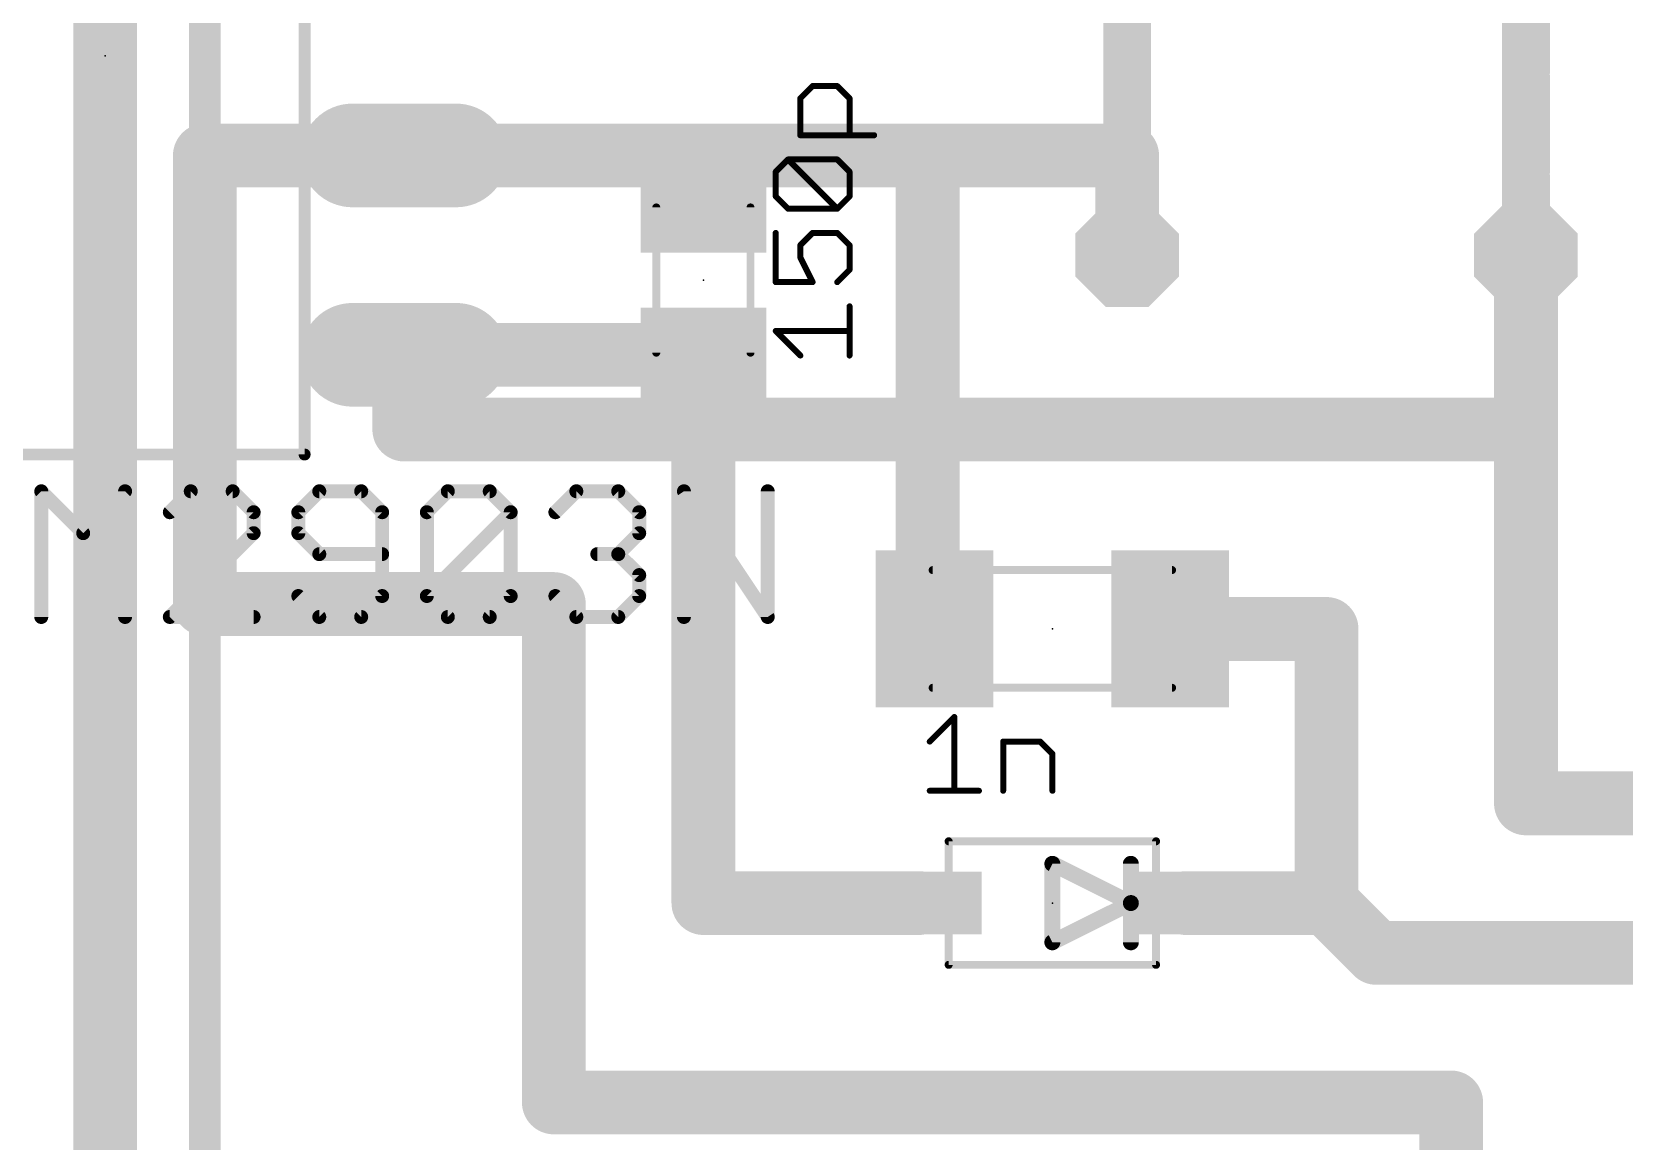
# Model space of a CAD drawing. Extents: x 0 to 165, y -10 to 137.
# Drawn here: x 99.08 to 119.36, y 22.37 to 36.5 of the extents above; entities that cross this region are included whole.
import ezdxf

# ---------------------------------------------------------------- set-up
doc = ezdxf.new("R2010")
doc.units = 0
for name, color, linetype in [('1', 14, 'CONTINUOUS'), ('16', 174, 'CONTINUOUS'), ('17', 94, 'CONTINUOUS'), ('21', 251, 'CONTINUOUS'), ('23', 178, 'CONTINUOUS'), ('27', 251, 'CONTINUOUS'), ('51', 251, 'CONTINUOUS')]:
    doc.layers.add(name, color=color, linetype=linetype)

# ---------------------------------------------------------------- blocks, each defined once
blk = doc.blocks.new('LONGP100')
at = {"const_width": 1}
blk.add_lwpolyline([(-0.5, 0), (0.5, 0)], dxfattribs=at)
at = {"const_width": 0.5}
for points in [[(-0.5, 0.25, 1), (-0.5, -0.25)], [(0.5, -0.25, 1), (0.5, 0.25)]]:
    blk.add_lwpolyline(points, format="xyb", dxfattribs=at)
blk = doc.blocks.new('RECT')
blk.add_solid([(-0.5, -0.5), (0.5, -0.5), (-0.5, 0.5), (0.5, 0.5)])
blk = doc.blocks.new('OCTAGONP')
at = {"const_width": 0.5}
blk.add_lwpolyline([(-0.25, -0.1036), (-0.25, 0.1036), (-0.1036, 0.25), (0.1036, 0.25), (0.25, 0.1036), (0.25, -0.1036), (0.1036, -0.25), (-0.1036, -0.25), (-0.25, -0.1036), (-0.25, 0.1036)], dxfattribs=at)

msp = doc.modelspace()

# ---------------------------------------------------------------- linework, layer by layer
at = {"layer": '1', "const_width": 0.8128}
for points in [[(100.0125, 40.005), (100.0125, 19.05)], [(101.2825, 34.925), (103.8225, 34.925)], [(101.2825, 29.21), (101.2825, 34.925)], [(103.8225, 34.925), (107.6325, 34.925)], [(107.6325, 34.925), (107.6325, 34.3375)], [(107.6325, 34.925), (110.49, 34.925)], [(110.49, 34.925), (113.03, 34.925)], [(110.49, 34.925), (110.49, 28.8925)], [(113.03, 34.925), (113.03, 33.655)], [(118.11, 26.67), (118.11, 33.655)], [(103.8225, 32.385), (107.6325, 32.385)], [(107.6325, 32.385), (107.6325, 32.3375)], [(107.6325, 32.3375), (107.6325, 25.4)], [(105.7275, 29.21), (101.2825, 29.21)], [(105.7275, 22.86), (105.7275, 29.21)], [(110.49, 28.8925), (110.5775, 28.8925)], [(115.57, 28.8925), (113.5775, 28.8925)], [(115.57, 25.4), (115.57, 28.8925)], [(124.1425, 26.67), (118.11, 26.67)], [(107.6325, 25.4), (110.3775, 25.4)], [(115.57, 25.4), (113.7775, 25.4)], [(116.205, 24.765), (115.57, 25.4)], [(120.65, 24.765), (116.205, 24.765)], [(105.7275, 22.86), (117.1575, 22.86)], [(117.1575, 22.86), (117.1575, 21.0675)]]:
    msp.add_lwpolyline(points, dxfattribs=at)
at = {"layer": '1', "const_width": 0.4064}
for points in [[(101.2825, 35.1282, 1), (101.2825, 34.7218)], [(101.4857, 34.925, 1), (101.0793, 34.925)], [(103.8225, 35.1282, 1), (103.8225, 34.7218)], [(103.8225, 34.7218, 1), (103.8225, 35.1282)], [(107.8357, 34.925, 1), (107.4293, 34.925)], [(107.6325, 35.1282, 1), (107.6325, 34.7218)], [(107.6325, 34.7218, 1), (107.6325, 35.1282)], [(110.49, 35.1282, 1), (110.49, 34.7218)], [(110.6932, 34.925, 1), (110.2868, 34.925)], [(110.49, 34.7218, 1), (110.49, 35.1282)], [(113.2332, 34.925, 1), (112.8268, 34.925)], [(113.03, 34.7218, 1), (113.03, 35.1282)], [(107.4293, 34.3375, 1), (107.8357, 34.3375)], [(118.3132, 33.655, 1), (117.9068, 33.655)], [(112.8268, 33.655, 1), (113.2332, 33.655)], [(103.8225, 32.5882, 1), (103.8225, 32.1818)], [(107.8357, 32.385, 1), (107.4293, 32.385)], [(107.8357, 32.3375, 1), (107.4293, 32.3375)], [(107.6325, 32.1818, 1), (107.6325, 32.5882)], [(107.4293, 32.3375, 1), (107.8357, 32.3375)], [(101.2825, 29.4132, 1), (101.2825, 29.0068)], [(105.9307, 29.21, 1), (105.5243, 29.21)], [(105.7275, 29.0068, 1), (105.7275, 29.4132)], [(101.0793, 29.21, 1), (101.4857, 29.21)], [(110.49, 29.0957, 1), (110.49, 28.6893)], [(110.5775, 28.6893, 1), (110.5775, 29.0957)], [(113.5775, 29.0957, 1), (113.5775, 28.6893)], [(115.7732, 28.8925, 1), (115.3668, 28.8925)], [(115.57, 28.6893, 1), (115.57, 29.0957)], [(110.2868, 28.8925, 1), (110.6932, 28.8925)], [(118.11, 26.8732, 1), (118.11, 26.4668)], [(117.9068, 26.67, 1), (118.3132, 26.67)], [(107.6325, 25.6032, 1), (107.6325, 25.1968)], [(110.3775, 25.1968, 1), (110.3775, 25.6032)], [(113.7775, 25.6032, 1), (113.7775, 25.1968)], [(115.7137, 25.5437, 1), (115.4263, 25.2563)], [(115.57, 25.1968, 1), (115.57, 25.6032)], [(107.4293, 25.4, 1), (107.8357, 25.4)], [(115.3668, 25.4, 1), (115.7732, 25.4)], [(116.205, 24.9682, 1), (116.205, 24.5618)], [(116.0613, 24.6213, 1), (116.3487, 24.9087)], [(105.7275, 23.0632, 1), (105.7275, 22.6568)], [(117.3607, 22.86, 1), (116.9543, 22.86)], [(117.1575, 22.6568, 1), (117.1575, 23.0632)], [(105.5243, 22.86, 1), (105.9307, 22.86)]]:
    msp.add_lwpolyline(points, format="xyb", dxfattribs=at)
at = {"layer": '16'}
for points, const_width in [([(101.2825, 20.955), (101.2825, 44.45)], 0.4064), ([(118.11, 33.655), (118.11, 31.4325)], 0.8128), ([(103.8225, 31.4325), (103.8225, 32.385)], 0.8128), ([(118.11, 31.4325), (103.8225, 31.4325)], 0.8128)]:
    msp.add_lwpolyline(points, dxfattribs=dict(at, const_width=const_width))
at = {"layer": '16', "const_width": 0.4064}
for points in [[(118.3132, 33.655, 1), (117.9068, 33.655)], [(104.0257, 32.385, 1), (103.6193, 32.385)], [(103.8225, 31.6357, 1), (103.8225, 31.2293)], [(118.11, 31.2293, 1), (118.11, 31.6357)], [(103.6193, 31.4325, 1), (104.0257, 31.4325)], [(117.9068, 31.4325, 1), (118.3132, 31.4325)]]:
    msp.add_lwpolyline(points, format="xyb", dxfattribs=at)
at = {"layer": '21'}
for points, const_width in [([(102.5525, 41.275), (102.5525, 31.115)], 0.1524), ([(113.03, 35.56), (113.03, 35.941)], 0.6096), ([(118.11, 35.56), (118.11, 35.941)], 0.6096), ([(97.4725, 31.115), (102.5525, 31.115)], 0.1524)]:
    msp.add_lwpolyline(points, dxfattribs=dict(at, const_width=const_width))
for points, const_width in [([(113.1824, 35.941, 1), (112.8776, 35.941)], 0.3048), ([(118.2624, 35.941, 1), (117.9576, 35.941)], 0.3048), ([(112.8776, 35.56, 1), (113.1824, 35.56)], 0.3048), ([(117.9576, 35.56, 1), (118.2624, 35.56)], 0.3048), ([(102.5144, 31.115, 1), (102.5906, 31.115)], 0.0762), ([(102.5525, 31.0769, 1), (102.5525, 31.1531)], 0.0762)]:
    msp.add_lwpolyline(points, format="xyb", dxfattribs=dict(at, const_width=const_width))
at = {"layer": '23'}
for p in [(100.0125, 36.195), (107.6325, 33.3375), (112.0775, 28.8925), (112.0775, 25.4)]:
    msp.add_point(p, dxfattribs=at)
at = {"layer": '27'}
for points, const_width in [([(108.8673, 35.6525), (109.0241, 35.8092)], 0.0762), ([(109.0241, 35.8092), (109.3376, 35.8092)], 0.0762), ([(109.3376, 35.8092), (109.4944, 35.6525)], 0.0762), ([(108.8673, 35.1822), (108.8673, 35.6525)], 0.0762), ([(109.4944, 35.6525), (109.4944, 35.1822)], 0.0762), ([(109.8079, 35.1822), (108.8673, 35.1822)], 0.0762), ([(108.5538, 34.7169), (108.7106, 34.8737)], 0.0762), ([(108.7106, 34.8737), (109.3376, 34.8737)], 0.0762), ([(109.3376, 34.2466), (108.7106, 34.8737)], 0.0762), ([(109.3376, 34.8737), (109.4944, 34.7169)], 0.0762), ([(108.5538, 34.4034), (108.5538, 34.7169)], 0.0762), ([(109.4944, 34.7169), (109.4944, 34.4034)], 0.0762), ([(108.7106, 34.2466), (108.5538, 34.4034)], 0.0762), ([(109.3376, 34.2466), (108.7106, 34.2466)], 0.0762), ([(109.4944, 34.4034), (109.3376, 34.2466)], 0.0762), ([(108.5538, 33.9382), (108.5538, 33.3111)], 0.0762), ([(108.8673, 33.7814), (109.0241, 33.9382)], 0.0762), ([(109.0241, 33.9382), (109.3376, 33.9382)], 0.0762), ([(109.3376, 33.9382), (109.4944, 33.7814)], 0.0762), ([(108.8673, 33.6247), (108.8673, 33.7814)], 0.0762), ([(109.4944, 33.7814), (109.4944, 33.4679)], 0.0762), ([(109.0241, 33.3111), (108.8673, 33.6247)], 0.0762), ([(109.4944, 33.4679), (109.3376, 33.3111)], 0.0762), ([(108.5538, 33.3111), (109.0241, 33.3111)], 0.0762), ([(109.4944, 32.3756), (109.4944, 33.0027)], 0.0762), ([(108.8673, 32.3756), (108.5538, 32.6891)], 0.0762), ([(108.5538, 32.6891), (109.4944, 32.6891)], 0.0762), ([(99.1986, 29.0449), (99.1986, 30.6465)], 0.1778), ([(99.1986, 30.6465), (99.7324, 30.1126)], 0.1778), ([(99.7324, 30.1126), (100.2663, 30.6465)], 0.1778), ([(100.2663, 30.6465), (100.2663, 29.0449)], 0.1778), ([(101.1026, 30.6465), (100.8357, 30.3795)], 0.1778), ([(101.6365, 30.6465), (101.1026, 30.6465)], 0.1778), ([(101.9034, 30.3795), (101.6365, 30.6465)], 0.1778), ([(102.7398, 30.6465), (102.4729, 30.3795)], 0.1778), ([(103.2737, 30.6465), (102.7398, 30.6465)], 0.1778), ([(103.5406, 30.3795), (103.2737, 30.6465)], 0.1778), ([(104.11, 30.3795), (104.377, 30.6465)], 0.1778), ([(104.377, 30.6465), (104.9108, 30.6465)], 0.1778), ([(104.9108, 30.6465), (105.1777, 30.3795)], 0.1778), ([(105.7472, 30.3795), (106.0141, 30.6465)], 0.1778), ([(106.0141, 30.6465), (106.548, 30.6465)], 0.1778), ([(106.548, 30.6465), (106.8149, 30.3795)], 0.1778), ([(107.3843, 29.0449), (107.3843, 30.6465)], 0.1778), ([(107.3843, 30.6465), (108.452, 29.0449)], 0.1778), ([(108.452, 29.0449), (108.452, 30.6465)], 0.1778), ([(101.9034, 30.1126), (101.9034, 30.3795)], 0.1778), ([(102.4729, 30.3795), (102.4729, 30.1126)], 0.1778), ([(103.5406, 29.3118), (103.5406, 30.3795)], 0.1778), ([(104.11, 29.3118), (104.11, 30.3795)], 0.1778), ([(104.11, 29.3118), (105.1777, 30.3795)], 0.1778), ([(105.1777, 30.3795), (105.1777, 29.3118)], 0.1778), ([(106.8149, 30.3795), (106.8149, 30.1126)], 0.1778), ([(100.8357, 29.0449), (101.9034, 30.1126)], 0.1778), ([(102.4729, 30.1126), (102.7398, 29.8457)], 0.1778), ([(106.8149, 30.1126), (106.548, 29.8457)], 0.1778), ([(102.7398, 29.8457), (103.5406, 29.8457)], 0.1778), ([(106.548, 29.8457), (106.281, 29.8457)], 0.1778), ([(106.548, 29.8457), (106.8149, 29.5788)], 0.1778), ([(106.8149, 29.5788), (106.8149, 29.3118)], 0.1778), ([(102.4729, 29.3118), (102.7398, 29.0449)], 0.1778), ([(103.2737, 29.0449), (103.5406, 29.3118)], 0.1778), ([(104.377, 29.0449), (104.11, 29.3118)], 0.1778), ([(105.1777, 29.3118), (104.9108, 29.0449)], 0.1778), ([(106.0141, 29.0449), (105.7472, 29.3118)], 0.1778), ([(106.8149, 29.3118), (106.548, 29.0449)], 0.1778), ([(101.9034, 29.0449), (100.8357, 29.0449)], 0.1778), ([(102.7398, 29.0449), (103.2737, 29.0449)], 0.1778), ([(104.9108, 29.0449), (104.377, 29.0449)], 0.1778), ([(106.548, 29.0449), (106.0141, 29.0449)], 0.1778), ([(110.5156, 27.4577), (110.8291, 27.7712)], 0.0762), ([(110.8291, 27.7712), (110.8291, 26.8306)], 0.0762), ([(111.4511, 26.8306), (111.4511, 27.4577)], 0.0762), ([(111.4511, 27.4577), (111.9214, 27.4577)], 0.0762), ([(111.9214, 27.4577), (112.0782, 27.3009)], 0.0762), ([(112.0782, 27.3009), (112.0782, 26.8306)], 0.0762), ([(110.5156, 26.8306), (111.1427, 26.8306)], 0.0762)]:
    msp.add_lwpolyline(points, dxfattribs=dict(at, const_width=const_width))
for points, const_width in [([(109.0241, 35.8283, 1), (109.0241, 35.7902)], 0.0381), ([(109.0376, 35.7958, 1), (109.0106, 35.8227)], 0.0381), ([(109.3511, 35.8227, 1), (109.3242, 35.7958)], 0.0381), ([(109.3376, 35.7902, 1), (109.3376, 35.8283)], 0.0381), ([(108.8864, 35.6525, 1), (108.8483, 35.6525)], 0.0381), ([(108.8539, 35.6659, 1), (108.8808, 35.639)], 0.0381), ([(109.5134, 35.6525, 1), (109.4754, 35.6525)], 0.0381), ([(109.4809, 35.639, 1), (109.5079, 35.6659)], 0.0381), ([(108.8673, 35.2012, 1), (108.8673, 35.1631)], 0.0381), ([(108.8483, 35.1822, 1), (108.8864, 35.1822)], 0.0381), ([(109.4754, 35.1822, 1), (109.5134, 35.1822)], 0.0381), ([(109.8079, 35.1631, 1), (109.8079, 35.2012)], 0.0381), ([(108.724, 34.8872, 1), (108.6971, 34.8602)], 0.0381), ([(108.7106, 34.8928, 1), (108.7106, 34.8547)], 0.0381), ([(108.724, 34.8602, 1), (108.6971, 34.8872)], 0.0381), ([(109.3511, 34.8872, 1), (109.3242, 34.8602)], 0.0381), ([(109.3376, 34.8547, 1), (109.3376, 34.8928)], 0.0381), ([(108.5728, 34.7169, 1), (108.5347, 34.7169)], 0.0381), ([(108.5403, 34.7304, 1), (108.5673, 34.7035)], 0.0381), ([(109.5134, 34.7169, 1), (109.4754, 34.7169)], 0.0381), ([(109.4809, 34.7035, 1), (109.5079, 34.7304)], 0.0381), ([(108.5673, 34.4169, 1), (108.5403, 34.3899)], 0.0381), ([(108.5347, 34.4034, 1), (108.5728, 34.4034)], 0.0381), ([(108.7106, 34.2657, 1), (108.7106, 34.2276)], 0.0381), ([(108.6971, 34.2332, 1), (108.724, 34.2601)], 0.0381), ([(109.3242, 34.2601, 1), (109.3511, 34.2332)], 0.0381), ([(109.3242, 34.2332, 1), (109.3511, 34.2601)], 0.0381), ([(109.3376, 34.2276, 1), (109.3376, 34.2657)], 0.0381), ([(109.4754, 34.4034, 1), (109.5134, 34.4034)], 0.0381), ([(109.5079, 34.3899, 1), (109.4809, 34.4169)], 0.0381), ([(108.5728, 33.9382, 1), (108.5347, 33.9382)], 0.0381), ([(109.0241, 33.9572, 1), (109.0241, 33.9191)], 0.0381), ([(109.0376, 33.9247, 1), (109.0106, 33.9517)], 0.0381), ([(109.3511, 33.9517, 1), (109.3242, 33.9247)], 0.0381), ([(109.3376, 33.9191, 1), (109.3376, 33.9572)], 0.0381), ([(108.8539, 33.7949, 1), (108.8808, 33.7679)], 0.0381), ([(108.8864, 33.7814, 1), (108.8483, 33.7814)], 0.0381), ([(109.5134, 33.7814, 1), (109.4754, 33.7814)], 0.0381), ([(109.4809, 33.7679, 1), (109.5079, 33.7949)], 0.0381), ([(108.8844, 33.6332, 1), (108.8503, 33.6161)], 0.0381), ([(108.8483, 33.6247, 1), (108.8864, 33.6247)], 0.0381), ([(109.4754, 33.4679, 1), (109.5134, 33.4679)], 0.0381), ([(109.5079, 33.4544, 1), (109.4809, 33.4814)], 0.0381), ([(108.5538, 33.3302, 1), (108.5538, 33.2921)], 0.0381), ([(108.5347, 33.3111, 1), (108.5728, 33.3111)], 0.0381), ([(109.0071, 33.3026, 1), (109.0411, 33.3196)], 0.0381), ([(109.0241, 33.2921, 1), (109.0241, 33.3302)], 0.0381), ([(109.3242, 33.3246, 1), (109.3511, 33.2976)], 0.0381), ([(109.5134, 33.0027, 1), (109.4754, 33.0027)], 0.0381), ([(108.5673, 32.7026, 1), (108.5403, 32.6757)], 0.0381), ([(108.5538, 32.7082, 1), (108.5538, 32.6701)], 0.0381), ([(109.4944, 32.6701, 1), (109.4944, 32.7082)], 0.0381), ([(108.8539, 32.3621, 1), (108.8808, 32.3891)], 0.0381), ([(109.4754, 32.3756, 1), (109.5134, 32.3756)], 0.0381), ([(99.23, 30.6779, 1), (99.1671, 30.615)], 0.0889), ([(99.243, 30.6465, 1), (99.1541, 30.6465)], 0.0889), ([(100.3107, 30.6465, 1), (100.2218, 30.6465)], 0.0889), ([(100.2977, 30.615, 1), (100.2348, 30.6779)], 0.0889), ([(101.1026, 30.6909, 1), (101.1026, 30.602)], 0.0889), ([(101.1341, 30.615, 1), (101.0712, 30.6779)], 0.0889), ([(101.6679, 30.6779, 1), (101.6051, 30.615)], 0.0889), ([(101.6365, 30.602, 1), (101.6365, 30.6909)], 0.0889), ([(102.7398, 30.6909, 1), (102.7398, 30.602)], 0.0889), ([(102.7712, 30.615, 1), (102.7084, 30.6779)], 0.0889), ([(103.3051, 30.6779, 1), (103.2422, 30.615)], 0.0889), ([(103.2737, 30.602, 1), (103.2737, 30.6909)], 0.0889), ([(104.377, 30.6909, 1), (104.377, 30.602)], 0.0889), ([(104.4084, 30.615, 1), (104.3455, 30.6779)], 0.0889), ([(104.9422, 30.6779, 1), (104.8794, 30.615)], 0.0889), ([(104.9108, 30.602, 1), (104.9108, 30.6909)], 0.0889), ([(106.0141, 30.6909, 1), (106.0141, 30.602)], 0.0889), ([(106.0455, 30.615, 1), (105.9827, 30.6779)], 0.0889), ([(106.5794, 30.6779, 1), (106.5165, 30.615)], 0.0889), ([(106.548, 30.602, 1), (106.548, 30.6909)], 0.0889), ([(107.4288, 30.6465, 1), (107.3399, 30.6465)], 0.0889), ([(107.4213, 30.6711, 1), (107.3474, 30.6218)], 0.0889), ([(108.4965, 30.6465, 1), (108.4076, 30.6465)], 0.0889), ([(100.8043, 30.411, 1), (100.8671, 30.3481)], 0.0889), ([(101.9479, 30.3795, 1), (101.859, 30.3795)], 0.0889), ([(101.872, 30.3481, 1), (101.9349, 30.411)], 0.0889), ([(102.5173, 30.3795, 1), (102.4284, 30.3795)], 0.0889), ([(102.4414, 30.411, 1), (102.5043, 30.3481)], 0.0889), ([(103.585, 30.3795, 1), (103.4961, 30.3795)], 0.0889), ([(103.5092, 30.3481, 1), (103.572, 30.411)], 0.0889), ([(104.0786, 30.411, 1), (104.1415, 30.3481)], 0.0889), ([(104.1545, 30.3795, 1), (104.0656, 30.3795)], 0.0889), ([(105.2222, 30.3795, 1), (105.1333, 30.3795)], 0.0889), ([(105.2092, 30.3481, 1), (105.1463, 30.411)], 0.0889), ([(105.1463, 30.3481, 1), (105.2092, 30.411)], 0.0889), ([(105.7158, 30.411, 1), (105.7786, 30.3481)], 0.0889), ([(106.8593, 30.3795, 1), (106.7704, 30.3795)], 0.0889), ([(106.7835, 30.3481, 1), (106.8463, 30.411)], 0.0889), ([(99.701, 30.144, 1), (99.7638, 30.0812)], 0.0889), ([(99.701, 30.0812, 1), (99.7638, 30.144)], 0.0889), ([(101.859, 30.1126, 1), (101.9479, 30.1126)], 0.0889), ([(101.9349, 30.0812, 1), (101.872, 30.144)], 0.0889), ([(102.4284, 30.1126, 1), (102.5173, 30.1126)], 0.0889), ([(102.5043, 30.144, 1), (102.4414, 30.0812)], 0.0889), ([(106.7704, 30.1126, 1), (106.8593, 30.1126)], 0.0889), ([(106.8463, 30.0812, 1), (106.7835, 30.144)], 0.0889), ([(102.7398, 29.8901, 1), (102.7398, 29.8012)], 0.0889), ([(102.7084, 29.8143, 1), (102.7712, 29.8771)], 0.0889), ([(103.5406, 29.8012, 1), (103.5406, 29.8901)], 0.0889), ([(106.281, 29.8901, 1), (106.281, 29.8012)], 0.0889), ([(106.5794, 29.8771, 1), (106.5165, 29.8143)], 0.0889), ([(106.5165, 29.8771, 1), (106.5794, 29.8143)], 0.0889), ([(106.548, 29.8012, 1), (106.548, 29.8901)], 0.0889), ([(106.8593, 29.5788, 1), (106.7704, 29.5788)], 0.0889), ([(106.7835, 29.5473, 1), (106.8463, 29.6102)], 0.0889), ([(102.5043, 29.3433, 1), (102.4414, 29.2804)], 0.0889), ([(103.4961, 29.3118, 1), (103.585, 29.3118)], 0.0889), ([(103.572, 29.2804, 1), (103.5092, 29.3433)], 0.0889), ([(104.1415, 29.3433, 1), (104.0786, 29.2804)], 0.0889), ([(104.0786, 29.3433, 1), (104.1415, 29.2804)], 0.0889), ([(104.0656, 29.3118, 1), (104.1545, 29.3118)], 0.0889), ([(105.1333, 29.3118, 1), (105.2222, 29.3118)], 0.0889), ([(105.2092, 29.2804, 1), (105.1463, 29.3433)], 0.0889), ([(105.7786, 29.3433, 1), (105.7158, 29.2804)], 0.0889), ([(106.7704, 29.3118, 1), (106.8593, 29.3118)], 0.0889), ([(106.8463, 29.2804, 1), (106.7835, 29.3433)], 0.0889), ([(99.1541, 29.0449, 1), (99.243, 29.0449)], 0.0889), ([(100.2218, 29.0449, 1), (100.3107, 29.0449)], 0.0889), ([(100.8357, 29.0894, 1), (100.8357, 29.0005)], 0.0889), ([(100.8043, 29.0763, 1), (100.8671, 29.0135)], 0.0889), ([(101.9034, 29.0005, 1), (101.9034, 29.0894)], 0.0889), ([(102.7398, 29.0894, 1), (102.7398, 29.0005)], 0.0889), ([(102.7084, 29.0135, 1), (102.7712, 29.0763)], 0.0889), ([(103.2422, 29.0763, 1), (103.3051, 29.0135)], 0.0889), ([(103.2737, 29.0005, 1), (103.2737, 29.0894)], 0.0889), ([(104.377, 29.0894, 1), (104.377, 29.0005)], 0.0889), ([(104.3455, 29.0135, 1), (104.4084, 29.0763)], 0.0889), ([(104.8794, 29.0763, 1), (104.9422, 29.0135)], 0.0889), ([(104.9108, 29.0005, 1), (104.9108, 29.0894)], 0.0889), ([(106.0141, 29.0894, 1), (106.0141, 29.0005)], 0.0889), ([(105.9827, 29.0135, 1), (106.0455, 29.0763)], 0.0889), ([(106.5165, 29.0763, 1), (106.5794, 29.0135)], 0.0889), ([(106.548, 29.0005, 1), (106.548, 29.0894)], 0.0889), ([(107.3399, 29.0449, 1), (107.4288, 29.0449)], 0.0889), ([(108.4076, 29.0449, 1), (108.4965, 29.0449)], 0.0889), ([(108.4151, 29.0202, 1), (108.489, 29.0696)], 0.0889), ([(110.8482, 27.7712, 1), (110.8101, 27.7712)], 0.0381), ([(110.8426, 27.7577, 1), (110.8157, 27.7847)], 0.0381), ([(110.5021, 27.4711, 1), (110.5291, 27.4442)], 0.0381), ([(111.4511, 27.4767, 1), (111.4511, 27.4386)], 0.0381), ([(111.4702, 27.4577, 1), (111.4321, 27.4577)], 0.0381), ([(111.9349, 27.4711, 1), (111.9079, 27.4442)], 0.0381), ([(111.9214, 27.4386, 1), (111.9214, 27.4767)], 0.0381), ([(112.0972, 27.3009, 1), (112.0591, 27.3009)], 0.0381), ([(112.0647, 27.2874, 1), (112.0917, 27.3144)], 0.0381), ([(110.5156, 26.8497, 1), (110.5156, 26.8116)], 0.0381), ([(110.8101, 26.8306, 1), (110.8482, 26.8306)], 0.0381), ([(111.1427, 26.8116, 1), (111.1427, 26.8497)], 0.0381), ([(111.4321, 26.8306, 1), (111.4702, 26.8306)], 0.0381), ([(112.0591, 26.8306, 1), (112.0972, 26.8306)], 0.0381)]:
    msp.add_lwpolyline(points, format="xyb", dxfattribs=dict(at, const_width=const_width))
at = {"layer": '51'}
for points, const_width in [([(113.03, 33.655), (113.03, 34.671)], 0.6096), ([(118.11, 33.655), (118.11, 34.671)], 0.6096), ([(107.0325, 32.4125), (107.0325, 34.2625)], 0.1016), ([(108.2325, 34.2625), (108.2325, 32.4125)], 0.1016), ([(110.5525, 29.6425), (113.6025, 29.6425)], 0.1016), ([(113.6025, 28.1425), (110.5525, 28.1425)], 0.1016), ([(113.3985, 26.187), (110.7565, 26.187)], 0.1016), ([(110.7565, 26.187), (110.7565, 24.613)], 0.1016), ([(113.3985, 26.187), (113.3985, 24.613)], 0.1016), ([(112.0775, 24.9), (112.0775, 25.9)], 0.2032), ([(112.0775, 25.9), (113.0775, 25.4)], 0.2032), ([(113.0775, 25.4), (113.0775, 25.9)], 0.2032), ([(113.0775, 25.4), (112.0775, 24.9)], 0.2032), ([(113.0775, 24.9), (113.0775, 25.4)], 0.2032), ([(113.3985, 24.613), (110.7565, 24.613)], 0.1016)]:
    msp.add_lwpolyline(points, dxfattribs=dict(at, const_width=const_width))
for points, const_width in [([(113.1824, 34.671, 1), (112.8776, 34.671)], 0.3048), ([(118.2624, 34.671, 1), (117.9576, 34.671)], 0.3048), ([(107.0579, 34.2625, 1), (107.0071, 34.2625)], 0.0508), ([(108.2579, 34.2625, 1), (108.2071, 34.2625)], 0.0508), ([(112.8776, 33.655, 1), (113.1824, 33.655)], 0.3048), ([(117.9576, 33.655, 1), (118.2624, 33.655)], 0.3048), ([(107.0071, 32.4125, 1), (107.0579, 32.4125)], 0.0508), ([(108.2071, 32.4125, 1), (108.2579, 32.4125)], 0.0508), ([(110.5525, 29.6679, 1), (110.5525, 29.6171)], 0.0508), ([(113.6025, 29.6171, 1), (113.6025, 29.6679)], 0.0508), ([(110.5525, 28.1679, 1), (110.5525, 28.1171)], 0.0508), ([(113.6025, 28.1171, 1), (113.6025, 28.1679)], 0.0508), ([(110.7565, 26.2124, 1), (110.7565, 26.1616)], 0.0508), ([(110.7819, 26.187, 1), (110.7311, 26.187)], 0.0508), ([(113.4239, 26.187, 1), (113.3731, 26.187)], 0.0508), ([(113.3985, 26.1616, 1), (113.3985, 26.2124)], 0.0508), ([(112.1283, 25.9, 1), (112.0267, 25.9)], 0.1016), ([(112.1002, 25.9454, 1), (112.0548, 25.8546)], 0.1016), ([(113.1283, 25.9, 1), (113.0267, 25.9)], 0.1016), ([(113.1283, 25.4, 1), (113.0267, 25.4)], 0.1016), ([(113.0267, 25.4, 1), (113.1283, 25.4)], 0.1016), ([(113.1002, 25.3546, 1), (113.0548, 25.4454)], 0.1016), ([(113.0548, 25.3546, 1), (113.1002, 25.4454)], 0.1016), ([(112.0548, 24.9454, 1), (112.1002, 24.8546)], 0.1016), ([(112.0267, 24.9, 1), (112.1283, 24.9)], 0.1016), ([(113.0267, 24.9, 1), (113.1283, 24.9)], 0.1016), ([(110.7565, 24.6384, 1), (110.7565, 24.5876)], 0.0508), ([(110.7311, 24.613, 1), (110.7819, 24.613)], 0.0508), ([(113.3731, 24.613, 1), (113.4239, 24.613)], 0.0508), ([(113.3985, 24.5876, 1), (113.3985, 24.6384)], 0.0508)]:
    msp.add_lwpolyline(points, format="xyb", dxfattribs=dict(at, const_width=const_width))

# ---------------------------------------------------------------- block references
at = {"layer": '1'}
for p, xscale, yscale, rotation in [((107.6325, 34.3375), 1.3, 1.6, 90), ((107.6325, 32.3375), 1.3, 1.6, 90), ((110.3775, 25.4), 1.6, 0.8, 180), ((113.7775, 25.4), 1.6, 0.8, 180)]:
    msp.add_blockref('RECT', p, dxfattribs=dict(at, xscale=xscale, yscale=yscale, rotation=rotation))
at = {"layer": '1', "xscale": 1.5, "yscale": 2}
for p in [(110.5775, 28.8925), (113.5775, 28.8925)]:
    msp.add_blockref('RECT', p, dxfattribs=at)
at = {"layer": '17', "xscale": 1.3208, "yscale": 1.3208}
for p in [(103.8225, 34.925), (103.8225, 34.925), (103.8225, 32.385), (103.8225, 32.385)]:
    msp.add_blockref('LONGP100', p, dxfattribs=at)
at = {"layer": '17', "xscale": 1.3208, "yscale": 1.3208, "rotation": 90}
for p in [(113.03, 33.655), (113.03, 33.655), (118.11, 33.655), (118.11, 33.655)]:
    msp.add_blockref('OCTAGONP', p, dxfattribs=at)
at = {"layer": '21', "xscale": 0.8636, "yscale": 0.6096, "rotation": 90}
for p in [(113.03, 36.3982), (118.11, 36.3982), (113.03, 35.1282), (118.11, 35.1282)]:
    msp.add_blockref('RECT', p, dxfattribs=at)
at = {"layer": '51'}
for p, xscale, yscale, rotation in [((107.6325, 34.0875), 0.5, 1.3, 90), ((107.6325, 32.5875), 0.5, 1.3, 90), ((110.4138, 25.4), 0.5842, 0.6096, 180), ((113.7412, 25.4), 0.5842, 0.6096, 180)]:
    msp.add_blockref('RECT', p, dxfattribs=dict(at, xscale=xscale, yscale=yscale, rotation=rotation))
at = {"layer": '51', "xscale": 0.5, "yscale": 1.6}
for p in [(110.7275, 28.8925), (113.4275, 28.8925)]:
    msp.add_blockref('RECT', p, dxfattribs=at)

doc.saveas('drawing.dxf')
